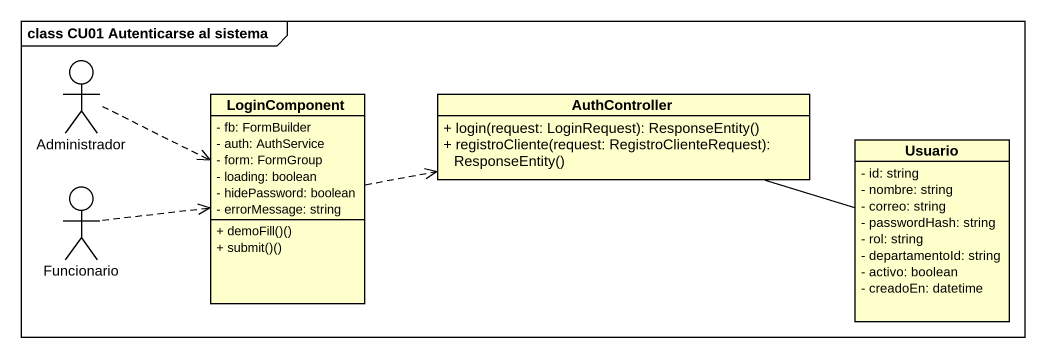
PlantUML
@startuml
mainframe class CU01 Autenticarse al sistema
allowmixing
hide circle
hide empty members
skinparam classAttributeIconSize 0
actor Administrador
class LoginComponent {
  - fb: FormBuilder
  - auth: AuthService
  - form: FormGroup
  - loading: boolean
  - hidePassword: boolean
  - errorMessage: string
  + demoFill()()
  + submit()()
}
class AuthController {
  + login(request: LoginRequest): ResponseEntity()
  + registroCliente(request: RegistroClienteRequest): ResponseEntity()
}
class Usuario {
  - id: string
  - nombre: string
  - correo: string
  - passwordHash: string
  - rol: string
  - departamentoId: string
  - activo: boolean
  - creadoEn: datetime
}
actor Funcionario
Administrador .right.> LoginComponent
LoginComponent .right.> AuthController
AuthController -right- Usuario
Funcionario .right.> LoginComponent
@enduml
